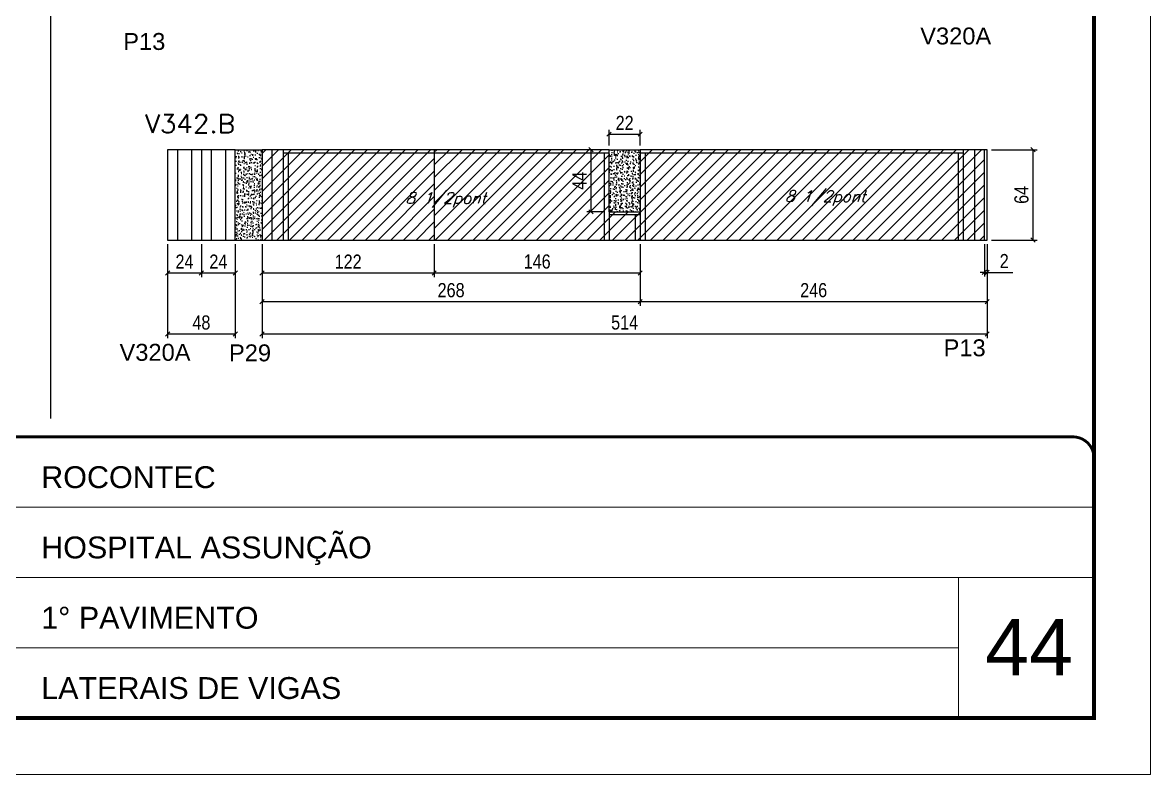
# Model space of a CAD drawing. Extents: x 137137 to 143418, y 10464 to 34486.
# Drawn here: x 142578 to 143377, y 21950 to 22483 of the extents above; entities that cross this region are included whole.
import ezdxf

# ---------------------------------------------------------------- set-up
doc = ezdxf.new("R2010")
doc.units = 0
doc.linetypes.add('CONTINUO', pattern=[0])
doc.linetypes.add('DASHED', pattern=[0.75, 0.5, -0.25])
for name, color, linetype in [('5', 5, 'Continuous'), ('COTA', 241, 'Continuous'), ('Painéis', 200, 'Continuous'), ('SARR_2.2x7', 40, 'Continuous'), ('SARR_3.5x7', 81, 'Continuous'), ('texto', 7, 'Continuous')]:
    doc.layers.add(name, color=color, linetype=linetype)
for name, color, linetype, lineweight in [('CARIMBO', 255, 'Continuous', 9), ('Folhas', 255, 'Continuous', 9), ('Hachura', 251, 'Continuous', 9), ('SARRAFO DE PRESSAO', 251, 'DASHED', 9), ('Texto Seção', 7, 'Continuous', 15)]:
    doc.layers.add(name, color=color, linetype=linetype, lineweight=lineweight)
doc.styles.add('ARIAL', font='arial.ttf')
doc.styles.add('COTA TECNICA', font='techl___.ttf', dxfattribs={"height": 10})
doc.styles.add('REGUA-120', font='ROMANS.shx', dxfattribs={"height": 15})
doc.styles.add('Romans', font='romans.shx')
doc.styles.get("Standard").update_dxf_attribs({"font": 'arial.ttf'})
doc.dimstyles.new('PAINEL', dxfattribs={"dimtxt": 10, "dimasz": 3, "dimexe": 3, "dimexo": 3, "dimgap": 3, "dimtad": 1, "dimdec": 1, "dimzin": 12, "dimdsep": 46, "dimtxsty": 'COTA TECNICA', "dimblk1": 'OBLIQUE', "dimblk2": 'OBLIQUE', "dimsah": 1, "dimcen": 0.9, "dimclrd": 4, "dimclre": 4, "dimclrt": 240, "dimadec": 1, "dimazin": 3, "dimtfac": 1, "dimtdec": 1, "dimtmove": 0, "dimatfit": 3, "dimfxl": 1, "dimtolj": 1, "dimtzin": 12, "dimarcsym": 0})
pattern_1 = [(50, (9464.8964, -8459.0465), (5.46554007, -0.47817257), [0.5715, -6.2865]), (355, (9464.8964, -8459.0465), (-1.05730264, 5.73170536), [0.4572, -5.02921753]), (100.4514447, (9465.352, -8459.0863), (4.40823741, 5.25353256), [0.48570026, -5.34270734]), (46.1842, (9464.8964, -8457.5225), (8.13237123, -1.26126984), [0.85725, -9.42975]), (96.6355576, (9465.574, -8457.628), (7.122124, 7.42278374), [0.7285507, -8.01406824]), (351.184151, (9464.8964, -8457.5225), (7.122124, 7.42278374), [0.685799, -7.54379196]), (21, (9465.6584, -8457.9035), (4.54843174, -3.06795595), [0.5715, -6.2865]), (326, (9465.6584, -8457.9035), (1.85406085, 5.52563898), [0.4572, -5.0292]), (71.451445, (9466.0375, -8458.159), (6.40249258, 2.45768307), [0.48570026, -5.34269813]), (37.5, (9464.8964, -8459.0465), (0.092658098, 2.536651166), [0, -4.96824, 0, -5.1054, 0, -5.04825]), (7.5, (9464.8964, -8459.0465), (2.004589875, 3.005417245), [0, -2.91084, 0, -4.85394, 0, -1.92405]), (327.5, (9463.1972, -8459.0465), (4.067717855, -0.17186232), [0, -1.905, 0, -5.9436, 0, -7.8867]), (317.5, (9462.435, -8459.0465), (4.44387544, 0.76279473), [0, -2.4765, 0, -3.94716, 0, -5.6007])]
pattern_2 = [(45, (0, -6878.4203), (-4.49012806, 4.49012806), [])]

# ---------------------------------------------------------------- blocks, each defined once
blk = doc.blocks.new('9999999999')
at = {"color": 30, "linetype": 'CONTINUO'}
for p, q in [((98564.56, 34379.64), (99583.98, 34379.64)), ((98564.56, 34329.83), (99487.98, 34329.83)), ((99583.98, 34329.83), (99487.98, 34329.83)), ((99487.98, 34329.83), (99487.98, 34230.21)), ((98564.56, 34280.02), (99487.98, 34280.02))]:
    blk.add_line(p, q, dxfattribs=at)
at = {"color": 30, "linetype": 'CONTINUO', "const_width": 2}
blk.add_lwpolyline([(99583.98, 34230.21), (99583.98, 34414.45, 0.414214), (99568.98, 34429.45), (98228.98, 34429.45, 0.414214), (98213.98, 34414.45), (98213.98, 34245.21, 0.414214), (98228.98, 34230.21), (99583.98, 34230.21)], format="xyb", dxfattribs=at)
at = {"layer": 'Folhas'}
blk.add_lwpolyline([(98138.98, 34190.21), (99623.98, 34190.21), (99623.98, 35240.21), (98138.98, 35240.21)], close=True, dxfattribs=at)
at = {"layer": 'Folhas', "color": 30, "const_width": 3}
blk.add_lwpolyline([(98213.98, 34230.21), (99583.98, 34230.21), (99583.98, 35200.21), (98213.98, 35200.21)], close=True, dxfattribs=at)
at = {"color": 7, "linetype": 'Continuous', "ltscale": 5, "style": 'ARIAL'}
for s, height, p in [('ROCONTEC', 15.483, (98837.68, 34393.13)), ('HOSPITAL ASSUNÇÃO', 15.4829, (98837.68, 34343.32)), ('1° PAVIMENTO', 15.4829, (98837.68, 34293.51)), ('LATERAIS DE VIGAS', 15.4829, (98837.68, 34243.7))]:
    blk.add_text(s, height=height, dxfattribs=at).set_placement(p)
blk = doc.blocks.new('_Oblique')
at = {"color": 0, "linetype": 'ByBlock', "lineweight": -2}
blk.add_line((-0.5, -0.5), (0.5, 0.5), dxfattribs=at)
blk = doc.blocks.new('*D1250')
at = {"layer": 'COTA', "color": 4, "linetype": 'ByBlock', "lineweight": -2, "transparency": 16777216}
for p, q in [((143015.57, 22325.75), (143015.57, 22282.04)), ((143261.57, 22325.75), (143261.57, 22282.04)), ((143261.57, 22285.04), (143015.57, 22285.04))]:
    blk.add_line(p, q, dxfattribs=at)
at = {"layer": 'Defpoints', "color": 0, "linetype": 'ByBlock', "transparency": 16777216}
for p in [(143015.57, 22328.75), (143261.57, 22328.75), (143015.57, 22285.04)]:
    blk.add_point(p, dxfattribs=at)
at = {"layer": 'COTA', "color": 4, "linetype": 'ByBlock', "lineweight": -2, "transparency": 16777216, "xscale": 3, "yscale": 3, "zscale": 3, "rotation": 180}
blk.add_blockref('_Oblique', (143015.57, 22285.04), dxfattribs=at)
at = {"layer": 'COTA', "color": 4, "linetype": 'ByBlock', "lineweight": -2, "transparency": 16777216, "xscale": 3, "yscale": 3, "zscale": 3}
blk.add_blockref('_Oblique', (143261.57, 22285.04), dxfattribs=at)
at = {"layer": 'COTA', "color": 240, "linetype": 'ByBlock', "transparency": 16777216, "insert": (143138.57, 22293.15), "char_height": 10, "attachment_point": 5, "style": 'COTA TECNICA'}
blk.add_mtext('\\A1;246', dxfattribs=at)
blk = doc.blocks.new('*D1251')
at = {"layer": 'COTA', "color": 4, "linetype": 'ByBlock', "lineweight": -2, "transparency": 16777216}
for p, q in [((142747.57, 22325.75), (142747.57, 22282.04)), ((143015.57, 22325.75), (143015.57, 22282.04)), ((143015.57, 22285.04), (142747.57, 22285.04))]:
    blk.add_line(p, q, dxfattribs=at)
at = {"layer": 'Defpoints', "color": 0, "linetype": 'ByBlock', "transparency": 16777216}
for p in [(142747.57, 22328.75), (143015.57, 22328.75), (142747.57, 22285.04)]:
    blk.add_point(p, dxfattribs=at)
at = {"layer": 'COTA', "color": 4, "linetype": 'ByBlock', "lineweight": -2, "transparency": 16777216, "xscale": 3, "yscale": 3, "zscale": 3, "rotation": 180}
blk.add_blockref('_Oblique', (142747.57, 22285.04), dxfattribs=at)
at = {"layer": 'COTA', "color": 4, "linetype": 'ByBlock', "lineweight": -2, "transparency": 16777216, "xscale": 3, "yscale": 3, "zscale": 3}
blk.add_blockref('_Oblique', (143015.57, 22285.04), dxfattribs=at)
at = {"layer": 'COTA', "color": 240, "linetype": 'ByBlock', "transparency": 16777216, "insert": (142881.57, 22293.17), "char_height": 10, "attachment_point": 5, "style": 'COTA TECNICA'}
blk.add_mtext('\\A1;268', dxfattribs=at)
blk = doc.blocks.new('*D1252')
at = {"layer": 'COTA', "color": 4, "linetype": 'ByBlock', "lineweight": -2, "transparency": 16777216}
for p, q in [((142680.57, 22325.75), (142680.57, 22259.15)), ((142728.57, 22325.75), (142728.57, 22259.15)), ((142728.57, 22262.15), (142680.57, 22262.15))]:
    blk.add_line(p, q, dxfattribs=at)
at = {"layer": 'Defpoints', "color": 0, "linetype": 'ByBlock', "transparency": 16777216}
for p in [(142680.57, 22328.75), (142728.57, 22328.75), (142680.57, 22262.15)]:
    blk.add_point(p, dxfattribs=at)
at = {"layer": 'COTA', "color": 4, "linetype": 'ByBlock', "lineweight": -2, "transparency": 16777216, "xscale": 3, "yscale": 3, "zscale": 3}
for p, rotation in [((142680.57, 22262.15), 180.0000000002952), ((142728.57, 22262.15), 2.952837974135036e-10)]:
    blk.add_blockref('_Oblique', p, dxfattribs=dict(at, rotation=rotation))
at = {"layer": 'COTA', "color": 240, "linetype": 'ByBlock', "transparency": 16777216, "insert": (142704.57, 22270.25), "char_height": 10, "attachment_point": 5, "style": 'COTA TECNICA'}
blk.add_mtext('\\A1;48', dxfattribs=at)
blk = doc.blocks.new('*D1253')
at = {"layer": 'COTA', "color": 4, "linetype": 'ByBlock', "lineweight": -2, "transparency": 16777216}
for p, q in [((142990.57, 22392.75), (142977.67, 22392.75)), ((142980.67, 22392.75), (142980.67, 22348.75)), ((142990.57, 22348.75), (142977.67, 22348.75))]:
    blk.add_line(p, q, dxfattribs=at)
at = {"layer": 'Defpoints', "color": 0, "linetype": 'ByBlock', "transparency": 16777216}
for p in [(142993.57, 22392.75), (142980.67, 22348.75), (142993.57, 22348.75)]:
    blk.add_point(p, dxfattribs=at)
at = {"layer": 'COTA', "color": 4, "linetype": 'ByBlock', "lineweight": -2, "transparency": 16777216, "xscale": 3, "yscale": 3, "zscale": 3}
for p, rotation in [((142980.67, 22392.75), 90), ((142980.67, 22348.75), 270)]:
    blk.add_blockref('_Oblique', p, dxfattribs=dict(at, rotation=rotation))
at = {"layer": 'COTA', "color": 240, "linetype": 'ByBlock', "transparency": 16777216, "insert": (142972.6, 22370.75), "char_height": 10, "attachment_point": 5, "rotation": 90, "style": 'COTA TECNICA'}
blk.add_mtext('\\A1;44', dxfattribs=at)
blk = doc.blocks.new('*D1254')
at = {"layer": 'COTA', "color": 4, "linetype": 'ByBlock', "lineweight": -2, "transparency": 16777216}
for p, q in [((142993.57, 22395.75), (142993.57, 22406.76)), ((142993.57, 22403.76), (143015.57, 22403.76)), ((143015.57, 22395.75), (143015.57, 22406.76))]:
    blk.add_line(p, q, dxfattribs=at)
at = {"layer": 'Defpoints', "color": 0, "linetype": 'ByBlock', "transparency": 16777216}
for p in [(143015.57, 22403.76), (142993.57, 22392.75), (143015.57, 22392.75)]:
    blk.add_point(p, dxfattribs=at)
at = {"layer": 'COTA', "color": 4, "linetype": 'ByBlock', "lineweight": -2, "transparency": 16777216, "xscale": 3, "yscale": 3, "zscale": 3, "rotation": 180}
blk.add_blockref('_Oblique', (142993.57, 22403.76), dxfattribs=at)
at = {"layer": 'COTA', "color": 4, "linetype": 'ByBlock', "lineweight": -2, "transparency": 16777216, "xscale": 3, "yscale": 3, "zscale": 3}
blk.add_blockref('_Oblique', (143015.57, 22403.76), dxfattribs=at)
at = {"layer": 'COTA', "color": 240, "linetype": 'ByBlock', "transparency": 16777216, "insert": (143004.57, 22411.76), "char_height": 10, "attachment_point": 5, "style": 'COTA TECNICA'}
blk.add_mtext('\\A1;22', dxfattribs=at)
blk = doc.blocks.new('*D1255')
at = {"layer": 'COTA', "color": 4, "linetype": 'ByBlock', "lineweight": -2, "transparency": 16777216}
for p, q in [((143264.57, 22392.75), (143296.99, 22392.75)), ((143293.99, 22392.75), (143293.99, 22328.75)), ((143264.57, 22328.75), (143296.99, 22328.75))]:
    blk.add_line(p, q, dxfattribs=at)
at = {"layer": 'Defpoints', "color": 0, "linetype": 'ByBlock', "transparency": 16777216}
for p in [(143261.57, 22392.75), (143261.57, 22328.75), (143293.99, 22328.75)]:
    blk.add_point(p, dxfattribs=at)
at = {"layer": 'COTA', "color": 4, "linetype": 'ByBlock', "lineweight": -2, "transparency": 16777216, "xscale": 3, "yscale": 3, "zscale": 3}
for p, rotation in [((143293.99, 22392.75), 90), ((143293.99, 22328.75), 270)]:
    blk.add_blockref('_Oblique', p, dxfattribs=dict(at, rotation=rotation))
at = {"layer": 'COTA', "color": 240, "linetype": 'ByBlock', "transparency": 16777216, "insert": (143285.89, 22360.75), "char_height": 10, "attachment_point": 5, "rotation": 90, "style": 'COTA TECNICA'}
blk.add_mtext('\\A1;64', dxfattribs=at)
blk = doc.blocks.new('*D1256')
at = {"layer": 'COTA', "color": 4, "linetype": 'ByBlock', "lineweight": -2, "transparency": 16777216}
for p, q in [((142747.57, 22325.75), (142747.57, 22302.39)), ((142869.57, 22325.75), (142869.57, 22302.39)), ((142747.57, 22305.39), (142869.57, 22305.39))]:
    blk.add_line(p, q, dxfattribs=at)
at = {"layer": 'Defpoints', "color": 0, "linetype": 'ByBlock', "transparency": 16777216}
for p in [(142747.57, 22328.75), (142869.57, 22328.75), (142869.57, 22305.39)]:
    blk.add_point(p, dxfattribs=at)
at = {"layer": 'COTA', "color": 4, "linetype": 'ByBlock', "lineweight": -2, "transparency": 16777216, "xscale": 3, "yscale": 3, "zscale": 3, "rotation": 180}
blk.add_blockref('_Oblique', (142747.57, 22305.39), dxfattribs=at)
at = {"layer": 'COTA', "color": 4, "linetype": 'ByBlock', "lineweight": -2, "transparency": 16777216, "xscale": 3, "yscale": 3, "zscale": 3}
blk.add_blockref('_Oblique', (142869.57, 22305.39), dxfattribs=at)
at = {"layer": 'COTA', "color": 240, "linetype": 'ByBlock', "transparency": 16777216, "insert": (142808.57, 22313.45), "char_height": 10, "attachment_point": 5, "style": 'COTA TECNICA'}
blk.add_mtext('\\A1;122', dxfattribs=at)
blk = doc.blocks.new('*D1257')
at = {"layer": 'COTA', "color": 4, "linetype": 'ByBlock', "lineweight": -2, "transparency": 16777216}
for p, q in [((142869.57, 22325.75), (142869.57, 22302.39)), ((143015.57, 22325.75), (143015.57, 22302.39)), ((142869.57, 22305.39), (143015.57, 22305.39))]:
    blk.add_line(p, q, dxfattribs=at)
at = {"layer": 'Defpoints', "color": 0, "linetype": 'ByBlock', "transparency": 16777216}
for p in [(142869.57, 22328.75), (143015.57, 22328.75), (143015.57, 22305.39)]:
    blk.add_point(p, dxfattribs=at)
at = {"layer": 'COTA', "color": 4, "linetype": 'ByBlock', "lineweight": -2, "transparency": 16777216, "xscale": 3, "yscale": 3, "zscale": 3, "rotation": 180}
blk.add_blockref('_Oblique', (142869.57, 22305.39), dxfattribs=at)
at = {"layer": 'COTA', "color": 4, "linetype": 'ByBlock', "lineweight": -2, "transparency": 16777216, "xscale": 3, "yscale": 3, "zscale": 3}
blk.add_blockref('_Oblique', (143015.57, 22305.39), dxfattribs=at)
at = {"layer": 'COTA', "color": 240, "linetype": 'ByBlock', "transparency": 16777216, "insert": (142942.57, 22313.49), "char_height": 10, "attachment_point": 5, "style": 'COTA TECNICA'}
blk.add_mtext('\\A1;146', dxfattribs=at)
blk = doc.blocks.new('*D1296')
at = {"layer": 'COTA', "color": 4, "lineweight": -2, "transparency": 16777216}
for p, q in [((143259.57, 22325.75), (143259.57, 22302.84)), ((143261.57, 22325.75), (143261.57, 22302.84)), ((143259.57, 22305.84), (143256.57, 22305.84)), ((143259.57, 22305.84), (143261.57, 22305.84)), ((143261.57, 22305.84), (143279.69, 22305.84))]:
    blk.add_line(p, q, dxfattribs=at)
at = {"layer": 'Defpoints', "color": 0, "transparency": 16777216}
for p in [(143259.57, 22328.75), (143261.57, 22328.75), (143261.57, 22305.84)]:
    blk.add_point(p, dxfattribs=at)
at = {"layer": 'COTA', "color": 4, "lineweight": -2, "transparency": 16777216, "xscale": 3, "yscale": 3, "zscale": 3}
blk.add_blockref('_Oblique', (143259.57, 22305.84), dxfattribs=at)
at = {"layer": 'COTA', "color": 4, "lineweight": -2, "transparency": 16777216, "xscale": 3, "yscale": 3, "zscale": 3, "rotation": 180}
blk.add_blockref('_Oblique', (143261.57, 22305.84), dxfattribs=at)
at = {"layer": 'COTA', "color": 240, "transparency": 16777216, "insert": (143273.63, 22313.84), "char_height": 10, "attachment_point": 5, "style": 'COTA TECNICA'}
blk.add_mtext('\\A1;2', dxfattribs=at)
blk = doc.blocks.new('*D1287')
at = {"layer": 'COTA', "color": 4, "lineweight": -2, "ltscale": 25, "transparency": 16777216}
for p, q in [((142747.57, 22325.75), (142747.57, 22259.15)), ((143261.57, 22325.75), (143261.57, 22259.15)), ((143261.57, 22262.15), (142747.57, 22262.15))]:
    blk.add_line(p, q, dxfattribs=at)
at = {"layer": 'Defpoints', "color": 0, "ltscale": 25, "transparency": 16777216}
for p in [(142747.57, 22328.75), (143261.57, 22328.75), (142747.57, 22262.15)]:
    blk.add_point(p, dxfattribs=at)
at = {"layer": 'COTA', "color": 4, "lineweight": -2, "ltscale": 25, "transparency": 16777216, "xscale": 3, "yscale": 3, "zscale": 3, "rotation": 180}
blk.add_blockref('_Oblique', (142747.57, 22262.15), dxfattribs=at)
at = {"layer": 'COTA', "color": 4, "lineweight": -2, "ltscale": 25, "transparency": 16777216, "xscale": 3, "yscale": 3, "zscale": 3}
blk.add_blockref('_Oblique', (143261.57, 22262.15), dxfattribs=at)
at = {"layer": 'COTA', "color": 240, "ltscale": 25, "transparency": 16777216, "insert": (143004.57, 22270.26), "char_height": 10, "attachment_point": 5, "style": 'COTA TECNICA'}
blk.add_mtext('\\A1;514', dxfattribs=at)
blk = doc.blocks.new('*D1290')
at = {"layer": 'COTA', "color": 4, "lineweight": -2, "ltscale": 25, "transparency": 16777216}
for p, q in [((142680.57, 22325.75), (142680.57, 22302.39)), ((142704.57, 22325.75), (142704.57, 22302.39)), ((142680.57, 22305.39), (142704.57, 22305.39))]:
    blk.add_line(p, q, dxfattribs=at)
at = {"layer": 'Defpoints', "color": 0, "ltscale": 25, "transparency": 16777216}
for p in [(142680.57, 22328.75), (142704.57, 22328.75), (142704.57, 22305.39)]:
    blk.add_point(p, dxfattribs=at)
at = {"layer": 'COTA', "color": 4, "lineweight": -2, "ltscale": 25, "transparency": 16777216, "xscale": 3, "yscale": 3, "zscale": 3, "rotation": 180}
blk.add_blockref('_Oblique', (142680.57, 22305.39), dxfattribs=at)
at = {"layer": 'COTA', "color": 4, "lineweight": -2, "ltscale": 25, "transparency": 16777216, "xscale": 3, "yscale": 3, "zscale": 3}
blk.add_blockref('_Oblique', (142704.57, 22305.39), dxfattribs=at)
at = {"layer": 'COTA', "color": 240, "ltscale": 25, "transparency": 16777216, "insert": (142692.57, 22313.46), "char_height": 10, "attachment_point": 5, "style": 'COTA TECNICA'}
blk.add_mtext('\\A1;24', dxfattribs=at)
blk = doc.blocks.new('*D1291')
at = {"layer": 'COTA', "color": 4, "lineweight": -2, "ltscale": 25, "transparency": 16777216}
for p, q in [((142704.57, 22325.75), (142704.57, 22302.39)), ((142728.57, 22325.75), (142728.57, 22302.39)), ((142704.57, 22305.39), (142728.57, 22305.39))]:
    blk.add_line(p, q, dxfattribs=at)
at = {"layer": 'Defpoints', "color": 0, "ltscale": 25, "transparency": 16777216}
for p in [(142704.57, 22328.75), (142728.57, 22328.75), (142728.57, 22305.39)]:
    blk.add_point(p, dxfattribs=at)
at = {"layer": 'COTA', "color": 4, "lineweight": -2, "ltscale": 25, "transparency": 16777216, "xscale": 3, "yscale": 3, "zscale": 3, "rotation": 180}
blk.add_blockref('_Oblique', (142704.57, 22305.39), dxfattribs=at)
at = {"layer": 'COTA', "color": 4, "lineweight": -2, "ltscale": 25, "transparency": 16777216, "xscale": 3, "yscale": 3, "zscale": 3}
blk.add_blockref('_Oblique', (142728.57, 22305.39), dxfattribs=at)
at = {"layer": 'COTA', "color": 240, "ltscale": 25, "transparency": 16777216, "insert": (142716.57, 22313.46), "char_height": 10, "attachment_point": 5, "style": 'COTA TECNICA'}
blk.add_mtext('\\A1;24', dxfattribs=at)

msp = doc.modelspace()

# ---------------------------------------------------------------- hatches: boundary and pattern name
at = {"layer": 'COTA', "linetype": 'ByBlock'}
h = msp.add_hatch(dxfattribs=at)
h.set_pattern_fill('AR-CONC', color=256, scale=0.03)
h.set_pattern_definition(pattern_1)
h.paths.add_polyline_path([(142728.57, 22328.75), (142747.57, 22328.75), (142747.57, 22392.75), (142728.57, 22392.75)])
h = msp.add_hatch(dxfattribs=at)
h.set_pattern_fill('AR-CONC', color=256, scale=0.03)
h.set_pattern_definition(pattern_1)
h.paths.add_polyline_path([(142993.57, 22348.75), (143015.57, 22348.75), (143015.57, 22392.75), (142993.57, 22392.75)])
at = {"layer": 'Hachura', "linetype": 'ByBlock'}
h = msp.add_hatch(dxfattribs=at)
h.set_pattern_fill('ANSI31', color=256, scale=2)
h.set_pattern_definition([(45, (1585, -6878.4203), (-4.49012806, 4.49012806), [])])
h.paths.add_polyline_path([(142869.57, 22392.75), (142747.57, 22392.75), (142747.57, 22328.75), (142869.57, 22328.75)])
h = msp.add_hatch(dxfattribs=at)
h.set_pattern_fill('ANSI31', color=256, scale=2)
h.set_pattern_definition(pattern_2)
h.paths.add_polyline_path([(143015.57, 22348.75), (142993.57, 22348.75), (142993.57, 22392.75), (142869.57, 22392.75), (142869.57, 22328.75), (143015.57, 22328.75)])
h.paths.add_polyline_path([(142982.45, 22359.97), (142982.45, 22382.16), (142961.87, 22382.16), (142961.87, 22359.97)], flags=24)
h = msp.add_hatch(dxfattribs=at)
h.set_pattern_fill('ANSI31', color=256, scale=2)
h.set_pattern_definition(pattern_2)
h.paths.add_polyline_path([(143259.57, 22392.75), (143015.57, 22392.75), (143015.57, 22328.75), (143259.57, 22328.75)])
h.paths.add_polyline_path([(143110.39, 22350.42), (143178.01, 22350.42), (143183.51, 22366.4), (143115.89, 22366.4)], flags=24)

# ---------------------------------------------------------------- linework, layer by layer
at = {"layer": 'COTA', "linetype": 'ByBlock'}
for p, q in [((142597.54, 22973.06), (142597.54, 22202.3)), ((142728.57, 22392.75), (142747.57, 22392.75)), ((142993.57, 22392.75), (143015.57, 22392.75)), ((142728.57, 22328.75), (142747.57, 22328.75))]:
    msp.add_line(p, q, dxfattribs=at)
at = {"layer": 'Painéis', "linetype": 'ByBlock'}
for p, q in [((142680.57, 22392.75), (142680.57, 22328.75)), ((142728.57, 22392.75), (142680.57, 22392.75)), ((142704.57, 22392.75), (142704.57, 22328.75)), ((142728.57, 22328.75), (142728.57, 22392.75)), ((142747.57, 22392.75), (142747.57, 22328.75)), ((142993.57, 22392.75), (142747.57, 22392.75)), ((142869.57, 22392.75), (142869.57, 22328.75)), ((142993.57, 22348.75), (142993.57, 22392.75)), ((143015.57, 22392.75), (143015.57, 22328.75)), ((143261.57, 22392.75), (143015.57, 22392.75)), ((143259.57, 22328.75), (143259.57, 22392.75)), ((143261.57, 22328.75), (143261.57, 22392.75)), ((142993.57, 22348.75), (143015.57, 22348.75)), ((142680.57, 22328.75), (142728.57, 22328.75)), ((142747.57, 22328.75), (143261.57, 22328.75))]:
    msp.add_line(p, q, dxfattribs=at)
at = {"layer": 'SARR_2.2x7', "linetype": 'Continuous'}
for p, q in [((142687.57, 22392.75), (142687.57, 22328.75)), ((142697.57, 22392.75), (142697.57, 22328.75)), ((142711.57, 22392.75), (142711.57, 22328.75)), ((142721.57, 22392.75), (142721.57, 22328.75)), ((142754.57, 22392.75), (142754.57, 22328.75)), ((142762.57, 22390.55), (142993.57, 22390.55)), ((143015.57, 22390.55), (143244.57, 22390.55)), ((143252.57, 22392.75), (143252.57, 22328.75)), ((143015.57, 22346.55), (142993.57, 22346.55))]:
    msp.add_line(p, q, dxfattribs=at)
at = {"layer": 'SARR_3.5x7'}
for p, q in [((142762.57, 22392.75), (142762.57, 22328.75)), ((142766.07, 22390.55), (142766.07, 22328.75)), ((142990.07, 22390.55), (142990.07, 22328.75)), ((143019.07, 22390.55), (143019.07, 22328.75)), ((143241.07, 22390.55), (143241.07, 22328.75)), ((143244.57, 22392.75), (143244.57, 22328.75)), ((142993.57, 22348.75), (142993.57, 22328.75)), ((143012.07, 22346.55), (143012.07, 22328.75))]:
    msp.add_line(p, q, dxfattribs=at)

# ---------------------------------------------------------------- block references
at = {"layer": 'SARRAFO DE PRESSAO', "color": 6, "linetype": 'ByBlock'}
msp.add_blockref('9999999999', (43753.31, -12240.18), dxfattribs=at)

# ---------------------------------------------------------------- texts
at = {"layer": '5', "linetype": 'Continuous'}
for s, p in [('P13', (142649.17, 22463.46)), ('V320A', (143214.11, 22467.35)), ('P13', (143230.67, 22246.37)), ('V320A', (142646.52, 22243.18)), ('P29', (142724.12, 22242.79))]:
    msp.add_text(s, height=12, rotation=359.99996, dxfattribs=at).set_placement(p)
at = {"layer": 'CARIMBO', "style": 'ARIAL'}
msp.add_text('44', height=40, dxfattribs=at).set_placement((143260.15, 22020.17))
at = {"layer": 'texto', "color": 2, "char_height": 8, "attachment_point": 5, "style": 'Romans'}
for insert in [(142877.71, 22357.21), (143146.76, 22358.41)]:
    msp.add_mtext('{\\Q19;\\C256;8 1/2pont}', dxfattribs=dict(at, insert=insert))
at = {"layer": 'Texto Seção', "style": 'REGUA-120', "width": 1.05}
msp.add_text('V342.B', height=13, dxfattribs=at).set_placement((142664.61, 22404.64))

# ---------------------------------------------------------------- dimensions: what is measured, and where the dimension line sits
at = {"layer": 'COTA', "linetype": 'ByBlock'}
for base, p1, p2, picture, middle in [((143015.57, 22403.76), (142993.57, 22392.75), (143015.57, 22392.75), '*D1254', (143004.57, 22411.76)), ((142869.57, 22305.39), (142747.57, 22328.75), (142869.57, 22328.75), '*D1256', (142808.57, 22313.45)), ((143015.57, 22305.39), (142869.57, 22328.75), (143015.57, 22328.75), '*D1257', (142942.57, 22313.49))]:
    dim = msp.add_linear_dim(base=base, p1=p1, p2=p2, dimstyle='PAINEL', dxfattribs=at)
    dim.commit()
    dim.dimension.update_dxf_attribs({"geometry": picture, "text_midpoint": middle})
for base, p1, p2, picture, middle in [((142980.67, 22348.75), (142993.57, 22392.75), (142993.57, 22348.75), '*D1253', (142972.6, 22370.75)), ((143293.99, 22328.75), (143261.57, 22392.75), (143261.57, 22328.75), '*D1255', (143285.89, 22360.75))]:
    dim = msp.add_linear_dim(base=base, p1=p1, p2=p2, angle=90, dimstyle='PAINEL', dxfattribs=at)
    dim.commit()
    dim.dimension.update_dxf_attribs({"geometry": picture, "text_midpoint": middle})
for p1, p2, distance, picture, middle in [((142728.57, 22328.75), (142680.57, 22328.75), 66.6, '*D1252', (142704.57, 22270.25)), ((143015.57, 22328.75), (142747.57, 22328.75), 43.7, '*D1251', (142881.57, 22293.17)), ((143261.57, 22328.75), (143015.57, 22328.75), 43.7, '*D1250', (143138.57, 22293.15))]:
    dim = msp.add_aligned_dim(p1=p1, p2=p2, distance=distance, dimstyle='PAINEL', dxfattribs=at)
    dim.commit()
    dim.dimension.update_dxf_attribs({"geometry": picture, "text_midpoint": middle})
at = {"layer": 'COTA', "ltscale": 25}
for base, p1, p2, picture, middle in [((142704.57, 22305.39), (142680.57, 22328.75), (142704.57, 22328.75), '*D1290', (142692.57, 22313.46)), ((142747.57, 22262.15), (143261.57, 22328.75), (142747.57, 22328.75), '*D1287', (143004.57, 22270.26))]:
    dim = msp.add_linear_dim(base=base, p1=p1, p2=p2, dimstyle='PAINEL', dxfattribs=at)
    dim.commit()
    dim.dimension.update_dxf_attribs({"geometry": picture, "text_midpoint": middle})
dim = msp.add_linear_dim(base=(142728.57, 22305.39), p1=(142704.57, 22328.75), p2=(142728.57, 22328.75), dimstyle='PAINEL', override={"dimtmove": 1}, dxfattribs=at)
dim.commit()
dim.dimension.update_dxf_attribs({"geometry": '*D1291', "text_midpoint": (142716.57, 22313.46)})
at = {"layer": 'COTA'}
dim = msp.add_linear_dim(base=(143261.57, 22305.84), p1=(143259.57, 22328.75), p2=(143261.57, 22328.75), dimstyle='PAINEL', dxfattribs=at)
dim.commit()
dim.dimension.update_dxf_attribs({"geometry": '*D1296', "text_midpoint": (143273.63, 22313.84)})

doc.saveas('drawing.dxf')
